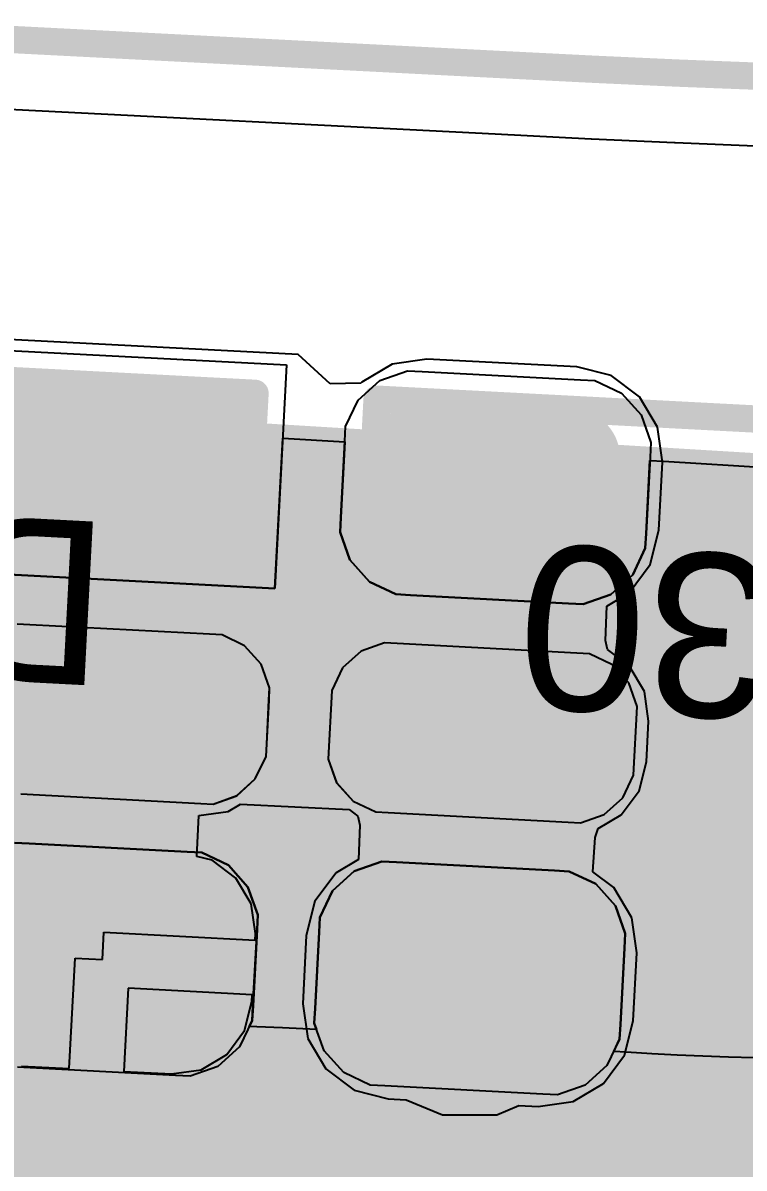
# Model space of a CAD drawing. Header units: inches. Extents: x -52 to 109, y 0 to 35.
# Drawn here: x 36.867 to 39.509, y 18.95 to 23.144 of the extents above; entities that cross this region are included whole.
import ezdxf

# ---------------------------------------------------------------- set-up
doc = ezdxf.new("R2010")
doc.units = ezdxf.units.IN
for name, color, linetype in [('Bottom Layer', 5, 'Continuous'), ('Bottom Solder', 6, 'Continuous'), ('Keep-Out Layer', 6, 'Continuous'), ('Mechanical 1', 6, 'Continuous'), ('Mechanical 4', 56, 'Continuous'), ('Top Component Outline', 56, 'Continuous'), ('Top Courtyard', 56, 'Continuous'), ('Top Layer', 1, 'Continuous'), ('Top Overlay', 2, 'Continuous'), ('Top Paste', 8, 'Continuous'), ('Top Solder', 216, 'Continuous'), ('Via Holes', 16, 'Continuous')]:
    doc.layers.add(name, color=color, linetype=linetype)
doc.styles.add('Arial', font='', dxfattribs={"height": 0.2})
doc.styles.get('Arial').set_extended_font_data('Arial')

# ---------------------------------------------------------------- blocks, each defined once
blk = doc.blocks.new('APA_RGB_LED_2020_416')
at = {"layer": 'Top Layer'}
h = blk.add_hatch(color=1, dxfattribs=at)
edge = h.paths.add_edge_path()
edge.add_arc((-1.125, 1.025), 0.125, 90, 180)
edge.add_line((-1.25, 1.025), (-1.25, 0.775))
edge.add_arc((-1.125, 0.775), 0.125, 180, 270)
edge.add_line((-1.125, 0.65), (-0.575, 0.65))
edge.add_arc((-0.575, 0.775), 0.125, 270, 360)
edge.add_line((-0.45, 0.775), (-0.45, 1.025))
edge.add_arc((-0.575, 1.025), 0.125, 0, 90)
edge.add_line((-0.575, 1.15), (-1.125, 1.15))
h = blk.add_hatch(color=1, dxfattribs=at)
edge = h.paths.add_edge_path()
edge.add_arc((-1.175, 0.075), 0.075, 90, 180)
edge.add_line((-1.25, 0.075), (-1.25, -0.075))
edge.add_arc((-1.175, -0.075), 0.075, 180, 270)
edge.add_line((-1.175, -0.15), (-0.525, -0.15))
edge.add_arc((-0.525, -0.075), 0.075, 270, 360)
edge.add_line((-0.45, -0.075), (-0.45, 0.075))
edge.add_arc((-0.525, 0.075), 0.075, 0, 90)
edge.add_line((-0.525, 0.15), (-1.175, 0.15))
blk.add_hatch(color=1, dxfattribs=at).paths.add_polyline_path([(-1.25, -0.65), (-0.45, -0.65), (-0.45, -1.15), (-1.25, -1.15)])
at = {"layer": 'Top Paste'}
h = blk.add_hatch(color=8, dxfattribs=at)
edge = h.paths.add_edge_path()
edge.add_arc((-1.125, 1.025), 0.125, 90, 180)
edge.add_line((-1.25, 1.025), (-1.25, 0.775))
edge.add_arc((-1.125, 0.775), 0.125, 180, 270)
edge.add_line((-1.125, 0.65), (-0.575, 0.65))
edge.add_arc((-0.575, 0.775), 0.125, 270, 360)
edge.add_line((-0.45, 0.775), (-0.45, 1.025))
edge.add_arc((-0.575, 1.025), 0.125, 0, 90)
edge.add_line((-0.575, 1.15), (-1.125, 1.15))
h = blk.add_hatch(color=8, dxfattribs=at)
edge = h.paths.add_edge_path()
edge.add_arc((-1.175, 0.075), 0.075, 90, 180)
edge.add_line((-1.25, 0.075), (-1.25, -0.075))
edge.add_arc((-1.175, -0.075), 0.075, 180, 270)
edge.add_line((-1.175, -0.15), (-0.525, -0.15))
edge.add_arc((-0.525, -0.075), 0.075, 270, 360)
edge.add_line((-0.45, -0.075), (-0.45, 0.075))
edge.add_arc((-0.525, 0.075), 0.075, 0, 90)
edge.add_line((-0.525, 0.15), (-1.175, 0.15))
blk.add_hatch(color=8, dxfattribs=at).paths.add_polyline_path([(-1.25, -0.65), (-0.45, -0.65), (-0.45, -1.15), (-1.25, -1.15)])
at = {"layer": 'Top Solder'}
h = blk.add_hatch(color=216, dxfattribs=at)
edge = h.paths.add_edge_path()
edge.add_arc((-1.125, 1.025), 0.175, 90, 180)
edge.add_line((-1.3, 1.025), (-1.3, 0.775))
edge.add_arc((-1.125, 0.775), 0.175, 180, 270)
edge.add_line((-1.125, 0.6), (-0.575, 0.6))
edge.add_arc((-0.575, 0.775), 0.175, 270, 360)
edge.add_line((-0.4, 0.775), (-0.4, 1.025))
edge.add_arc((-0.575, 1.025), 0.175, 0, 90)
edge.add_line((-0.575, 1.2), (-1.125, 1.2))
h = blk.add_hatch(color=216, dxfattribs=at)
edge = h.paths.add_edge_path()
edge.add_arc((-1.175, 0.075), 0.125, 90, 180)
edge.add_line((-1.3, 0.075), (-1.3, -0.075))
edge.add_arc((-1.175, -0.075), 0.125, 180, 270)
edge.add_line((-1.175, -0.2), (-0.525, -0.2))
edge.add_arc((-0.525, -0.075), 0.125, 270, 360)
edge.add_line((-0.4, -0.075), (-0.4, 0.075))
edge.add_arc((-0.525, 0.075), 0.125, 0, 90)
edge.add_line((-0.525, 0.2), (-1.175, 0.2))
blk.add_hatch(color=216, dxfattribs=at).paths.add_polyline_path([(-1.3, -0.6), (-0.4, -0.6), (-0.4, -1.2), (-1.3, -1.2)])
at = {"layer": 'Top Component Outline'}
for points in [[(1, 1, 0.1, 0.1, 0), (-1, 1, 0.1, 0.1, 0)], [(-1, 1, 0.1, 0.1, 0), (-1, -1, 0.1, 0.1, 0)], [(1, -1, 0.1, 0.1, 0), (-1, -1, 0.1, 0.1, 0)]]:
    blk.add_lwpolyline(points, format="xyseb", dxfattribs=at)
for points in [[(-1.025, 1, 0.05, 0.05, 1), (-0.975, 1, 0.05, 0.05, 1)], [(-1.025, 1, 0.05, 0.05, 1), (-0.975, 1, 0.05, 0.05, 1)], [(-1.025, -1, 0.05, 0.05, 1), (-0.975, -1, 0.05, 0.05, 1)], [(-1.025, -1, 0.05, 0.05, 1), (-0.975, -1, 0.05, 0.05, 1)]]:
    blk.add_lwpolyline(points, format="xyseb", close=True, dxfattribs=at)
at = {"layer": 'Top Courtyard'}
for points in [[(-1.3, 1.2, 0.1, 0.1, 0), (-1.3, -1.2, 0.1, 0.1, 0)], [(1.3, 1.2, 0.1, 0.1, 0), (-1.3, 1.2, 0.1, 0.1, 0)], [(0.5, 0, 0.1, 0.1, 0), (-0.5, 0, 0.1, 0.1, 0)], [(1.3, -1.2, 0.1, 0.1, 0), (-1.3, -1.2, 0.1, 0.1, 0)]]:
    blk.add_lwpolyline(points, format="xyseb", dxfattribs=at)
for points in [[(-1.325, 1.2, 0.05, 0.05, 1), (-1.275, 1.2, 0.05, 0.05, 1)], [(-1.325, 1.2, 0.05, 0.05, 1), (-1.275, 1.2, 0.05, 0.05, 1)], [(-0.525, 0, 0.05, 0.05, 1), (-0.475, 0, 0.05, 0.05, 1)], [(-1.325, -1.2, 0.05, 0.05, 1), (-1.275, -1.2, 0.05, 0.05, 1)], [(-1.325, -1.2, 0.05, 0.05, 1), (-1.275, -1.2, 0.05, 0.05, 1)]]:
    blk.add_lwpolyline(points, format="xyseb", close=True, dxfattribs=at)
at = {"layer": 'Top Overlay'}
for p, q in [((-1.2929, 1.2689), (-1.1937, 1.31)), ((-1.1937, 1.31), (-1.14, 1.31)), ((-1.14, 1.31), (-1.14, 1.31)), ((-1.14, 1.31), (-0.56, 1.31)), ((-1.3689, 1.1929), (-1.2929, 1.2689)), ((-1.41, 1.0937), (-1.3689, 1.1929)), ((-1.41, 1.04), (-1.41, 1.0937)), ((-1.41, 0.76), (-1.41, 1.04)), ((-1.41, 0.76), (-1.41, 0.76)), ((-1.41, 0.7063), (-1.41, 0.76)), ((-1.3689, 0.6071), (-1.41, 0.7063)), ((-1.2929, 0.5311), (-1.3689, 0.6071)), ((-1.1937, 0.49), (-1.2929, 0.5311)), ((-1.14, 0.49), (-1.1937, 0.49)), ((-0.56, 0.49), (-1.14, 0.49)), ((-0.5063, 0.49), (-0.56, 0.49)), ((-0.56, 0.49), (-0.56, 0.49)), ((-1.2258, 0.31), (-1.3103, 0.275)), ((-1.18, 0.31), (-1.2258, 0.31)), ((-0.52, 0.31), (-1.18, 0.31)), ((-1.3103, 0.275), (-1.375, 0.2103)), ((-1.375, 0.2103), (-1.41, 0.1258)), ((-1.41, 0.1258), (-1.41, 0.08)), ((-1.41, 0.08), (-1.41, -0.08)), ((-1.41, 0.08), (-1.41, 0.08)), ((-1.41, -0.08), (-1.41, -0.1257)), ((-1.41, -0.1257), (-1.375, -0.2103)), ((-1.375, -0.2103), (-1.3103, -0.275)), ((-1.3103, -0.275), (-1.2258, -0.31)), ((-1.2258, -0.31), (-1.18, -0.31)), ((-1.18, -0.31), (-1.18, -0.31)), ((-1.18, -0.31), (-0.52, -0.31)), ((-0.52, -0.31), (-0.4742, -0.31)), ((-1.41, -1.31), (-1.41, -0.49)), ((-1.41, -0.49), (-0.29, -0.49)), ((-0.29, -1.31), (-1.41, -1.31))]:
    blk.add_line(p, q, dxfattribs=at)
at = {"layer": 'Top Courtyard', "style": 'Arial'}
blk.add_text('D29', height=0.6, dxfattribs=at).set_placement((-0.8, -0.7))
blk = doc.blocks.new('APA_RGB_LED_2020_418')
at = {"layer": 'Top Layer'}
h = blk.add_hatch(color=1, dxfattribs=at)
edge = h.paths.add_edge_path()
edge.add_arc((0.575, 1.025), 0.125, 90, 180)
edge.add_line((0.45, 1.025), (0.45, 0.775))
edge.add_arc((0.575, 0.775), 0.125, 180, 270)
edge.add_line((0.575, 0.65), (1.125, 0.65))
edge.add_arc((1.125, 0.775), 0.125, 270, 360)
edge.add_line((1.25, 0.775), (1.25, 1.025))
edge.add_arc((1.125, 1.025), 0.125, 0, 90)
edge.add_line((1.125, 1.15), (0.575, 1.15))
h = blk.add_hatch(color=1, dxfattribs=at)
edge = h.paths.add_edge_path()
edge.add_arc((0.525, 0.075), 0.075, 90, 180)
edge.add_line((0.45, 0.075), (0.45, -0.075))
edge.add_arc((0.525, -0.075), 0.075, 180, 270)
edge.add_line((0.525, -0.15), (1.175, -0.15))
edge.add_arc((1.175, -0.075), 0.075, 270, 360)
edge.add_line((1.25, -0.075), (1.25, 0.075))
edge.add_arc((1.175, 0.075), 0.075, 0, 90)
edge.add_line((1.175, 0.15), (0.525, 0.15))
h = blk.add_hatch(color=1, dxfattribs=at)
edge = h.paths.add_edge_path()
edge.add_arc((0.575, -0.775), 0.125, 90, 180)
edge.add_line((0.45, -0.775), (0.45, -1.025))
edge.add_arc((0.575, -1.025), 0.125, 180, 270)
edge.add_line((0.575, -1.15), (1.125, -1.15))
edge.add_arc((1.125, -1.025), 0.125, 270, 360)
edge.add_line((1.25, -1.025), (1.25, -0.775))
edge.add_arc((1.125, -0.775), 0.125, 0, 90)
edge.add_line((1.125, -0.65), (0.575, -0.65))
at = {"layer": 'Top Paste'}
h = blk.add_hatch(color=8, dxfattribs=at)
edge = h.paths.add_edge_path()
edge.add_arc((0.575, 1.025), 0.125, 90, 180)
edge.add_line((0.45, 1.025), (0.45, 0.775))
edge.add_arc((0.575, 0.775), 0.125, 180, 270)
edge.add_line((0.575, 0.65), (1.125, 0.65))
edge.add_arc((1.125, 0.775), 0.125, 270, 360)
edge.add_line((1.25, 0.775), (1.25, 1.025))
edge.add_arc((1.125, 1.025), 0.125, 0, 90)
edge.add_line((1.125, 1.15), (0.575, 1.15))
h = blk.add_hatch(color=8, dxfattribs=at)
edge = h.paths.add_edge_path()
edge.add_arc((0.525, 0.075), 0.075, 90, 180)
edge.add_line((0.45, 0.075), (0.45, -0.075))
edge.add_arc((0.525, -0.075), 0.075, 180, 270)
edge.add_line((0.525, -0.15), (1.175, -0.15))
edge.add_arc((1.175, -0.075), 0.075, 270, 360)
edge.add_line((1.25, -0.075), (1.25, 0.075))
edge.add_arc((1.175, 0.075), 0.075, 0, 90)
edge.add_line((1.175, 0.15), (0.525, 0.15))
h = blk.add_hatch(color=8, dxfattribs=at)
edge = h.paths.add_edge_path()
edge.add_arc((0.575, -0.775), 0.125, 90, 180)
edge.add_line((0.45, -0.775), (0.45, -1.025))
edge.add_arc((0.575, -1.025), 0.125, 180, 270)
edge.add_line((0.575, -1.15), (1.125, -1.15))
edge.add_arc((1.125, -1.025), 0.125, 270, 360)
edge.add_line((1.25, -1.025), (1.25, -0.775))
edge.add_arc((1.125, -0.775), 0.125, 0, 90)
edge.add_line((1.125, -0.65), (0.575, -0.65))
at = {"layer": 'Top Solder'}
h = blk.add_hatch(color=216, dxfattribs=at)
edge = h.paths.add_edge_path()
edge.add_arc((0.575, 1.025), 0.175, 90, 180)
edge.add_line((0.4, 1.025), (0.4, 0.775))
edge.add_arc((0.575, 0.775), 0.175, 180, 270)
edge.add_line((0.575, 0.6), (1.125, 0.6))
edge.add_arc((1.125, 0.775), 0.175, 270, 360)
edge.add_line((1.3, 0.775), (1.3, 1.025))
edge.add_arc((1.125, 1.025), 0.175, 0, 90)
edge.add_line((1.125, 1.2), (0.575, 1.2))
h = blk.add_hatch(color=216, dxfattribs=at)
edge = h.paths.add_edge_path()
edge.add_arc((0.525, 0.075), 0.125, 90, 180)
edge.add_line((0.4, 0.075), (0.4, -0.075))
edge.add_arc((0.525, -0.075), 0.125, 180, 270)
edge.add_line((0.525, -0.2), (1.175, -0.2))
edge.add_arc((1.175, -0.075), 0.125, 270, 360)
edge.add_line((1.3, -0.075), (1.3, 0.075))
edge.add_arc((1.175, 0.075), 0.125, 0, 90)
edge.add_line((1.175, 0.2), (0.525, 0.2))
h = blk.add_hatch(color=216, dxfattribs=at)
edge = h.paths.add_edge_path()
edge.add_arc((0.575, -0.775), 0.175, 90, 180)
edge.add_line((0.4, -0.775), (0.4, -1.025))
edge.add_arc((0.575, -1.025), 0.175, 180, 270)
edge.add_line((0.575, -1.2), (1.125, -1.2))
edge.add_arc((1.125, -1.025), 0.175, 270, 360)
edge.add_line((1.3, -1.025), (1.3, -0.775))
edge.add_arc((1.125, -0.775), 0.175, 0, 90)
edge.add_line((1.125, -0.6), (0.575, -0.6))
at = {"layer": 'Top Component Outline'}
for points in [[(1, 1, 0.1, 0.1, 0), (-1, 1, 0.1, 0.1, 0)], [(1, 1, 0.1, 0.1, 0), (1, -1, 0.1, 0.1, 0)], [(1, -1, 0.1, 0.1, 0), (-1, -1, 0.1, 0.1, 0)]]:
    blk.add_lwpolyline(points, format="xyseb", dxfattribs=at)
for points in [[(0.975, 1, 0.05, 0.05, 1), (1.025, 1, 0.05, 0.05, 1)], [(0.975, 1, 0.05, 0.05, 1), (1.025, 1, 0.05, 0.05, 1)], [(0.975, -1, 0.05, 0.05, 1), (1.025, -1, 0.05, 0.05, 1)], [(0.975, -1, 0.05, 0.05, 1), (1.025, -1, 0.05, 0.05, 1)]]:
    blk.add_lwpolyline(points, format="xyseb", close=True, dxfattribs=at)
at = {"layer": 'Top Courtyard'}
for points in [[(1.3, 1.2, 0.1, 0.1, 0), (-1.3, 1.2, 0.1, 0.1, 0)], [(1.3, 1.2, 0.1, 0.1, 0), (1.3, -1.2, 0.1, 0.1, 0)], [(0, 0.5, 0.1, 0.1, 0), (0, -0.5, 0.1, 0.1, 0)], [(0.5, 0, 0.1, 0.1, 0), (-0.5, 0, 0.1, 0.1, 0)], [(1.3, -1.2, 0.1, 0.1, 0), (-1.3, -1.2, 0.1, 0.1, 0)]]:
    blk.add_lwpolyline(points, format="xyseb", dxfattribs=at)
for points in [[(1.275, 1.2, 0.05, 0.05, 1), (1.325, 1.2, 0.05, 0.05, 1)], [(1.275, 1.2, 0.05, 0.05, 1), (1.325, 1.2, 0.05, 0.05, 1)], [(-0.025, 0.5, 0.05, 0.05, 1), (0.025, 0.5, 0.05, 0.05, 1)], [(0.475, 0, 0.05, 0.05, 1), (0.525, 0, 0.05, 0.05, 1)], [(-0.025, -0.5, 0.05, 0.05, 1), (0.025, -0.5, 0.05, 0.05, 1)], [(1.275, -1.2, 0.05, 0.05, 1), (1.325, -1.2, 0.05, 0.05, 1)], [(1.275, -1.2, 0.05, 0.05, 1), (1.325, -1.2, 0.05, 0.05, 1)]]:
    blk.add_lwpolyline(points, format="xyseb", close=True, dxfattribs=at)
at = {"layer": 'Top Overlay'}
for p, q in [((0.4071, 1.2689), (0.5063, 1.31)), ((0.5063, 1.31), (0.56, 1.31)), ((0.56, 1.31), (0.56, 1.31)), ((0.56, 1.31), (1.14, 1.31)), ((1.14, 1.31), (1.1937, 1.31)), ((1.1937, 1.31), (1.2929, 1.2689)), ((0.3311, 1.1929), (0.4071, 1.2689)), ((1.2929, 1.2689), (1.3689, 1.1929)), ((0.29, 1.0937), (0.3311, 1.1929)), ((1.3689, 1.1929), (1.41, 1.0937)), ((0.29, 1.04), (0.29, 1.0937)), ((1.41, 1.0937), (1.41, 1.04)), ((0.29, 0.76), (0.29, 1.04)), ((1.41, 1.04), (1.41, 1.04)), ((1.41, 1.04), (1.41, 0.76)), ((0.29, 0.76), (0.29, 0.76)), ((0.29, 0.7063), (0.29, 0.76)), ((1.41, 0.76), (1.41, 0.7063)), ((0.3311, 0.6071), (0.29, 0.7063)), ((1.41, 0.7063), (1.3689, 0.6071)), ((0.4071, 0.5311), (0.3311, 0.6071)), ((1.3689, 0.6071), (1.2929, 0.5311)), ((0.5063, 0.49), (0.4071, 0.5311)), ((1.2929, 0.5311), (1.1937, 0.49)), ((0.56, 0.49), (0.5063, 0.49)), ((1.14, 0.49), (0.56, 0.49)), ((1.1937, 0.49), (1.14, 0.49)), ((1.14, 0.49), (1.14, 0.49)), ((0.4743, 0.31), (0.3897, 0.275)), ((0.52, 0.31), (0.4743, 0.31)), ((1.18, 0.31), (0.52, 0.31)), ((1.2258, 0.31), (1.18, 0.31)), ((1.18, 0.31), (1.18, 0.31)), ((1.3103, 0.275), (1.2258, 0.31)), ((0.3897, 0.275), (0.325, 0.2103)), ((1.375, 0.2103), (1.3103, 0.275)), ((0.325, 0.2103), (0.29, 0.1258)), ((1.41, 0.1258), (1.375, 0.2103)), ((0.29, 0.1258), (0.29, 0.08)), ((1.41, 0.08), (1.41, 0.1258)), ((0.29, 0.08), (0.29, -0.08)), ((0.29, 0.08), (0.29, 0.08)), ((1.41, -0.08), (1.41, 0.08)), ((0.29, -0.08), (0.29, -0.1257)), ((1.41, -0.1257), (1.41, -0.08)), ((1.41, -0.08), (1.41, -0.08)), ((0.29, -0.1257), (0.325, -0.2103)), ((1.375, -0.2103), (1.41, -0.1257)), ((0.325, -0.2103), (0.3897, -0.275)), ((1.3103, -0.275), (1.375, -0.2103)), ((0.3897, -0.275), (0.4742, -0.31)), ((1.2258, -0.31), (1.3103, -0.275)), ((0.4742, -0.31), (0.52, -0.31)), ((0.52, -0.31), (0.52, -0.31)), ((0.52, -0.31), (1.18, -0.31)), ((1.18, -0.31), (1.2258, -0.31)), ((0.4071, -0.5311), (0.5063, -0.49)), ((0.5063, -0.49), (0.56, -0.49)), ((0.56, -0.49), (0.56, -0.49)), ((0.56, -0.49), (1.14, -0.49)), ((1.14, -0.49), (1.1937, -0.49)), ((1.1937, -0.49), (1.2929, -0.5311)), ((0.3311, -0.6071), (0.4071, -0.5311)), ((1.2929, -0.5311), (1.3689, -0.6071)), ((0.29, -0.7063), (0.3311, -0.6071)), ((1.3689, -0.6071), (1.41, -0.7063)), ((0.29, -0.76), (0.29, -0.7063)), ((1.41, -0.7063), (1.41, -0.76)), ((0.29, -1.04), (0.29, -0.76)), ((1.41, -0.76), (1.41, -0.76)), ((1.41, -0.76), (1.41, -1.04)), ((0.29, -1.04), (0.29, -1.04)), ((0.29, -1.0937), (0.29, -1.04)), ((1.41, -1.04), (1.41, -1.0937)), ((0.3311, -1.1929), (0.29, -1.0937)), ((1.41, -1.0937), (1.3689, -1.1929)), ((0.4071, -1.2689), (0.3311, -1.1929)), ((1.3689, -1.1929), (1.2929, -1.2689)), ((0.5063, -1.31), (0.4071, -1.2689)), ((1.2929, -1.2689), (1.1937, -1.31)), ((0.56, -1.31), (0.5063, -1.31)), ((1.14, -1.31), (0.56, -1.31)), ((1.1937, -1.31), (1.14, -1.31)), ((1.14, -1.31), (1.14, -1.31))]:
    blk.add_line(p, q, dxfattribs=at)
at = {"layer": 'Top Courtyard', "style": 'Arial'}
blk.add_text('D30', height=0.6, dxfattribs=at).set_placement((-0.8, -0.7))

msp = doc.modelspace()

# ---------------------------------------------------------------- hatches: boundary and pattern name
at = {"layer": 'Bottom Layer'}
msp.add_hatch(color=5, dxfattribs=at).paths.add_polyline_path([(34.1741, 21.4887), (58.1741, 21.4887), (58.1741, 16.4887), (34.1741, 16.4887)])
h = msp.add_hatch(color=5, dxfattribs=at)
edge = h.paths.add_edge_path()
edge.add_arc((38.5041, 19.6457), 0.3, 0, 360)
at = {"layer": 'Bottom Solder'}
msp.add_hatch(color=6, dxfattribs=at).paths.add_polyline_path([(34.1241, 21.5387), (58.2241, 21.5387), (58.2241, 16.4387), (34.1241, 16.4387)])
at = {"layer": 'Top Layer'}
h = msp.add_hatch(color=1, dxfattribs=at)
edge = h.paths.add_edge_path()
edge.add_arc((38.5041, 19.6457), 0.3, 0, 360)
at = {"layer": 'Via Holes'}
h = msp.add_hatch(color=7, dxfattribs=at)
edge = h.paths.add_edge_path()
edge.add_arc((38.5041, 19.6457), 0.15, 0, 360)

# ---------------------------------------------------------------- linework, layer by layer
at = {"layer": 'Keep-Out Layer'}
for points in [[(36.6164, 23.0944, 0.1, 0.1, 0), (38.6098, 22.9923, 0.1, 0.1, 0)], [(38.6098, 22.9923, 0.1, 0.1, 0), (38.962, 22.9745, 0.1, 0.1, 0)], [(38.962, 22.9745, 0.1, 0.1, 0), (39.2662, 22.9606, 0.1, 0.1, 0)], [(39.2662, 22.9606, 0.1, 0.1, 0), (39.6408, 22.946, 0.1, 0.1, 0)]]:
    msp.add_lwpolyline(points, format="xyseb", dxfattribs=at)
for points in [[(38.5848, 22.9923, 0.05, 0.05, 1), (38.6348, 22.9923, 0.05, 0.05, 1)], [(38.5848, 22.9923, 0.05, 0.05, 1), (38.6348, 22.9923, 0.05, 0.05, 1)], [(38.937, 22.9745, 0.05, 0.05, 1), (38.987, 22.9745, 0.05, 0.05, 1)], [(38.937, 22.9745, 0.05, 0.05, 1), (38.987, 22.9745, 0.05, 0.05, 1)], [(39.2412, 22.9606, 0.05, 0.05, 1), (39.2912, 22.9606, 0.05, 0.05, 1)], [(39.2412, 22.9606, 0.05, 0.05, 1), (39.2912, 22.9606, 0.05, 0.05, 1)]]:
    msp.add_lwpolyline(points, format="xyseb", close=True, dxfattribs=at)
at = {"layer": 'Mechanical 1'}
for points in [[(38.8682, 20.7171, 0.1, 0.1, -0.303346), (39.2715, 20.9866, 0.1, 0.1, 0)], [(39.2715, 20.9866, 0.1, 0.1, -0.198911), (39.5801, 20.8587, 0.1, 0.1, 0)], [(38.9628, 20.2415, 0.1, 0.1, -0.303347), (38.8682, 20.7171, 0.1, 0.1, 0)], [(39.708, 20.5501, 0.1, 0.1, -0.303348), (39.4385, 20.1468, 0.1, 0.1, 0)], [(39.4385, 20.1468, 0.1, 0.1, -0.303347), (38.9628, 20.2415, 0.1, 0.1, 0)]]:
    msp.add_lwpolyline(points, format="xyseb", dxfattribs=at)
for points in [[(39.2465, 20.9866, 0.05, 0.05, 1), (39.2965, 20.9866, 0.05, 0.05, 1)], [(39.2465, 20.9866, 0.05, 0.05, 1), (39.2965, 20.9866, 0.05, 0.05, 1)], [(38.8432, 20.7171, 0.05, 0.05, 1), (38.8932, 20.7171, 0.05, 0.05, 1)], [(38.8432, 20.7171, 0.05, 0.05, 1), (38.8932, 20.7171, 0.05, 0.05, 1)], [(38.9378, 20.2415, 0.05, 0.05, 1), (38.9878, 20.2415, 0.05, 0.05, 1)], [(38.9378, 20.2415, 0.05, 0.05, 1), (38.9878, 20.2415, 0.05, 0.05, 1)], [(39.4135, 20.1468, 0.05, 0.05, 1), (39.4635, 20.1468, 0.05, 0.05, 1)], [(39.4135, 20.1468, 0.05, 0.05, 1), (39.4635, 20.1468, 0.05, 0.05, 1)]]:
    msp.add_lwpolyline(points, format="xyseb", close=True, dxfattribs=at)
at = {"layer": 'Mechanical 4'}
for points in [[(36.6164, 23.0944, 0.1, 0.1, 0), (38.6098, 22.9923, 0.1, 0.1, 0)], [(38.6098, 22.9923, 0.1, 0.1, 0), (38.962, 22.9745, 0.1, 0.1, 0)], [(38.962, 22.9745, 0.1, 0.1, 0), (39.2662, 22.9606, 0.1, 0.1, 0)], [(39.2662, 22.9606, 0.1, 0.1, 0), (39.6408, 22.946, 0.1, 0.1, 0)], [(36.4261, 21.7017, 0.1, 0.1, 0), (37.3506, 21.652, 0.1, 0.1, 0)], [(37.3506, 21.652, 0.1, 0.1, 0), (39.2142, 21.5391, 0.1, 0.1, 0)], [(39.2142, 21.5391, 0.1, 0.1, 0), (40.1303, 21.4836, 0.1, 0.1, 0)], [(37.0383, 19.4933, 0.1, 0.1, -0.007044), (36.4833, 19.5232, 0.1, 0.1, 0)], [(37.0383, 19.4933, 0.1, 0.1, 0), (37.7247, 19.4678, 0.1, 0.1, 0)], [(37.7247, 19.4678, 0.1, 0.1, -0.010742), (38.4705, 19.421, 0.1, 0.1, 0)], [(38.4705, 19.421, 0.1, 0.1, 0), (38.844, 19.3919, 0.1, 0.1, 0)], [(39.218, 19.3677, 0.1, 0.1, -0.005366), (38.844, 19.3919, 0.1, 0.1, 0)], [(39.5929, 19.3546, 0.1, 0.1, -0.009641), (39.218, 19.3677, 0.1, 0.1, 0)]]:
    msp.add_lwpolyline(points, format="xyseb", dxfattribs=at)
for points in [[(38.5848, 22.9923, 0.05, 0.05, 1), (38.6348, 22.9923, 0.05, 0.05, 1)], [(38.5848, 22.9923, 0.05, 0.05, 1), (38.6348, 22.9923, 0.05, 0.05, 1)], [(38.937, 22.9745, 0.05, 0.05, 1), (38.987, 22.9745, 0.05, 0.05, 1)], [(38.937, 22.9745, 0.05, 0.05, 1), (38.987, 22.9745, 0.05, 0.05, 1)], [(39.2412, 22.9606, 0.05, 0.05, 1), (39.2912, 22.9606, 0.05, 0.05, 1)], [(39.2412, 22.9606, 0.05, 0.05, 1), (39.2912, 22.9606, 0.05, 0.05, 1)], [(37.3256, 21.652, 0.05, 0.05, 1), (37.3756, 21.652, 0.05, 0.05, 1)], [(37.3256, 21.652, 0.05, 0.05, 1), (37.3756, 21.652, 0.05, 0.05, 1)], [(39.1892, 21.5391, 0.05, 0.05, 1), (39.2392, 21.5391, 0.05, 0.05, 1)], [(39.1892, 21.5391, 0.05, 0.05, 1), (39.2392, 21.5391, 0.05, 0.05, 1)], [(37.0133, 19.4933, 0.05, 0.05, 1), (37.0633, 19.4933, 0.05, 0.05, 1)], [(37.0133, 19.4933, 0.05, 0.05, 1), (37.0633, 19.4933, 0.05, 0.05, 1)], [(37.6997, 19.4678, 0.05, 0.05, 1), (37.7497, 19.4678, 0.05, 0.05, 1)], [(37.6997, 19.4678, 0.05, 0.05, 1), (37.7497, 19.4678, 0.05, 0.05, 1)], [(38.4455, 19.421, 0.05, 0.05, 1), (38.4955, 19.421, 0.05, 0.05, 1)], [(38.4455, 19.421, 0.05, 0.05, 1), (38.4955, 19.421, 0.05, 0.05, 1)], [(38.819, 19.3919, 0.05, 0.05, 1), (38.869, 19.3919, 0.05, 0.05, 1)], [(38.819, 19.3919, 0.05, 0.05, 1), (38.869, 19.3919, 0.05, 0.05, 1)], [(39.193, 19.3677, 0.05, 0.05, 1), (39.243, 19.3677, 0.05, 0.05, 1)], [(39.193, 19.3677, 0.05, 0.05, 1), (39.243, 19.3677, 0.05, 0.05, 1)]]:
    msp.add_lwpolyline(points, format="xyseb", close=True, dxfattribs=at)
at = {"layer": 'Top Layer'}
for p, q in [((36.6034, 22.8399), (38.5968, 22.7377)), ((38.5968, 22.7377), (38.5969, 22.7378)), ((38.5969, 22.7378), (38.5969, 22.7377)), ((38.5969, 22.7377), (38.9491, 22.7199)), ((38.9491, 22.7199), (38.9497, 22.72)), ((38.9497, 22.72), (38.9503, 22.7199)), ((38.9503, 22.7199), (39.2546, 22.706)), ((39.2546, 22.706), (39.2555, 22.7061)), ((39.2555, 22.7061), (39.2563, 22.7059)), ((39.2563, 22.7059), (39.6308, 22.6913)), ((37.875, 21.9298), (36.6767, 21.9926)), ((37.9929, 21.8222), (37.875, 21.9298)), ((37.875, 21.9298), (37.875, 21.9298)), ((38.2196, 21.8948), (38.1085, 21.8287)), ((38.3475, 21.9134), (38.2196, 21.8948)), ((38.8968, 21.8846), (38.3475, 21.9134)), ((39.0221, 21.8528), (38.8968, 21.8846)), ((39.1257, 21.7754), (39.0221, 21.8528)), ((38.1053, 21.8245), (37.9929, 21.8222)), ((38.1085, 21.8287), (38.1053, 21.8245)), ((39.1918, 21.6643), (39.1257, 21.7754)), ((39.2103, 21.5363), (39.1918, 21.6643)), ((39.1973, 21.2867), (39.2103, 21.5363)), ((39.1654, 21.1614), (39.1973, 21.2867)), ((39.0881, 21.0578), (39.1654, 21.1614)), ((39.0058, 21.0088), (39.0881, 21.0578)), ((39.0013, 20.8822), (39.0058, 21.0088)), ((39.0086, 20.8493), (39.0013, 20.8822)), ((39.088, 20.79), (39.0086, 20.8493)), ((39.1439, 20.696), (39.088, 20.79)), ((39.1596, 20.5877), (39.1439, 20.696)), ((39.1518, 20.4379), (39.1596, 20.5877)), ((39.1249, 20.3319), (39.1518, 20.4379)), ((39.0594, 20.2442), (39.1249, 20.3319)), ((37.6194, 20.2569), (37.6641, 20.2834)), ((37.6641, 20.2834), (38.0624, 20.2631)), ((38.0624, 20.2631), (38.0937, 20.2397)), ((37.5047, 20.0918), (37.5111, 20.2412)), ((37.5111, 20.2412), (37.6194, 20.2569)), ((38.0937, 20.2397), (38.101, 20.2067)), ((38.9743, 20.1936), (39.0594, 20.2442)), ((38.101, 20.2067), (38.0965, 20.0801)), ((38.9635, 20.1615), (38.9743, 20.1936)), ((38.9548, 20.0352), (38.9635, 20.1615)), ((37.56, 20.0778), (37.5047, 20.0918)), ((37.6476, 20.0123), (37.56, 20.0778)), ((38.0965, 20.0801), (38.0143, 20.0312)), ((37.7036, 19.9183), (37.6476, 20.0123)), ((38.0143, 20.0312), (37.9369, 19.9276)), ((39.0315, 19.9779), (38.9548, 20.0352)), ((39.0976, 19.8668), (39.0315, 19.9779)), ((37.9369, 19.9276), (37.9051, 19.8023)), ((37.7193, 19.8101), (37.7036, 19.9183)), ((39.1161, 19.7388), (39.0976, 19.8668)), ((37.1581, 19.7143), (37.1633, 19.8142)), ((37.1633, 19.8142), (37.718, 19.7851)), ((37.718, 19.7851), (37.7193, 19.8101)), ((37.9051, 19.8023), (37.892, 19.5526)), ((37.037, 19.3147), (37.0582, 19.7195)), ((37.0582, 19.7195), (37.1581, 19.7143)), ((39.1031, 19.4892), (39.1161, 19.7388)), ((37.2527, 19.6092), (37.2367, 19.3042)), ((37.7075, 19.5854), (37.2527, 19.6092)), ((37.6792, 19.4544), (37.7062, 19.5604)), ((37.7062, 19.5604), (37.7075, 19.5854)), ((37.892, 19.5526), (37.9105, 19.4247)), ((39.0712, 19.3638), (39.1031, 19.4892)), ((37.6138, 19.3667), (37.6792, 19.4544)), ((37.9105, 19.4247), (37.9766, 19.3136)), ((37.5198, 19.3108), (37.6138, 19.3667)), ((38.9939, 19.2602), (39.0712, 19.3638)), ((36.8623, 19.3239), (37.037, 19.3147)), ((37.2367, 19.3042), (37.4115, 19.2951)), ((37.4115, 19.2951), (37.5198, 19.3108)), ((37.9766, 19.3136), (38.0802, 19.2362)), ((38.8828, 19.1941), (38.9939, 19.2602)), ((38.0802, 19.2362), (38.2056, 19.2044)), ((38.2056, 19.2044), (38.2713, 19.2009)), ((38.2713, 19.2009), (38.4046, 19.1457)), ((38.6035, 19.1457), (38.6845, 19.1793)), ((38.6845, 19.1793), (38.7548, 19.1756)), ((38.7548, 19.1756), (38.8828, 19.1941)), ((38.4046, 19.1457), (38.6035, 19.1457))]:
    msp.add_line(p, q, dxfattribs=at)
for points in [[(37.2523, 21.5118, 0.2, 0.2, 0), (37.5269, 21.4978, 0.2, 0.2, 0)], [(37.5269, 21.4978, 0.2, 0.2, 0), (38.3236, 21.4572, 0.2, 0.2, 0)], [(38.3236, 21.4572, 0.2, 0.2, 0), (38.5983, 21.4433, 0.2, 0.2, 0)], [(37.2052, 20.6131, 0.2, 0.2, 0), (37.5048, 20.5978, 0.2, 0.2, 0)], [(37.5048, 20.5978, 0.2, 0.2, 0), (38.2516, 20.5597, 0.2, 0.2, 0)], [(38.2516, 20.5597, 0.2, 0.2, 0), (38.5512, 20.5445, 0.2, 0.2, 0)]]:
    msp.add_lwpolyline(points, format="xyseb", dxfattribs=at)
for points in [[(37.2023, 21.5118, 0.1, 0.1, 1), (37.3023, 21.5118, 0.1, 0.1, 1)], [(37.4769, 21.4978, 0.1, 0.1, 1), (37.5769, 21.4978, 0.1, 0.1, 1)], [(37.4769, 21.4978, 0.1, 0.1, 1), (37.5769, 21.4978, 0.1, 0.1, 1)], [(38.2736, 21.4572, 0.1, 0.1, 1), (38.3736, 21.4572, 0.1, 0.1, 1)], [(38.2736, 21.4572, 0.1, 0.1, 1), (38.3736, 21.4572, 0.1, 0.1, 1)], [(38.5483, 21.4433, 0.1, 0.1, 1), (38.6483, 21.4433, 0.1, 0.1, 1)], [(37.1552, 20.6131, 0.1, 0.1, 1), (37.2552, 20.6131, 0.1, 0.1, 1)], [(37.4548, 20.5978, 0.1, 0.1, 1), (37.5548, 20.5978, 0.1, 0.1, 1)], [(37.4548, 20.5978, 0.1, 0.1, 1), (37.5548, 20.5978, 0.1, 0.1, 1)], [(38.2016, 20.5597, 0.1, 0.1, 1), (38.3016, 20.5597, 0.1, 0.1, 1)], [(38.2016, 20.5597, 0.1, 0.1, 1), (38.3016, 20.5597, 0.1, 0.1, 1)], [(38.5012, 20.5445, 0.1, 0.1, 1), (38.6012, 20.5445, 0.1, 0.1, 1)]]:
    msp.add_lwpolyline(points, format="xyseb", close=True, dxfattribs=at)
at = {"layer": 'Top Overlay'}
for p, q in [((37.7901, 21.0731), (37.8189, 21.6236)), ((37.8189, 21.6236), (38.0462, 21.6098)), ((38.0462, 21.6098), (38.0317, 21.3328)), ((39.1502, 21.2741), (39.1642, 21.5422)), ((39.1642, 21.5422), (39.2138, 21.5392)), ((39.2138, 21.5392), (39.7432, 21.5071)), ((38.0317, 21.3328), (38.0289, 21.2791)), ((38.0317, 21.3328), (38.0317, 21.3328)), ((38.0289, 21.2791), (38.0647, 21.1779)), ((39.1474, 21.2205), (39.1502, 21.2741)), ((39.1011, 21.1236), (39.1474, 21.2205)), ((38.0647, 21.1779), (38.1366, 21.098)), ((36.6716, 21.1317), (37.7901, 21.0731)), ((38.1366, 21.098), (38.2336, 21.0518)), ((39.0213, 21.0517), (39.1011, 21.1236)), ((38.2336, 21.0518), (38.2872, 21.049)), ((38.2872, 21.049), (38.8664, 21.0186)), ((38.8664, 21.0186), (38.92, 21.0158)), ((38.92, 21.0158), (39.0213, 21.0517)), ((36.8919, 20.9399), (36.8462, 20.9423)), ((37.551, 20.9054), (36.8919, 20.9399)), ((37.5967, 20.903), (37.551, 20.9054)), ((37.551, 20.9054), (37.551, 20.9054)), ((37.6792, 20.8636), (37.5967, 20.903)), ((37.7405, 20.7956), (37.6792, 20.8636)), ((38.1922, 20.8737), (38.1059, 20.8432)), ((38.2378, 20.8713), (38.1922, 20.8737)), ((38.8969, 20.8368), (38.2378, 20.8713)), ((38.1059, 20.8432), (38.0379, 20.782)), ((38.9426, 20.8344), (38.8969, 20.8368)), ((38.8969, 20.8368), (38.8969, 20.8368)), ((39.0252, 20.795), (38.9426, 20.8344)), ((37.771, 20.7093), (37.7405, 20.7956)), ((38.0379, 20.782), (37.9985, 20.6994)), ((39.0864, 20.727), (39.0252, 20.795)), ((39.117, 20.6408), (39.0864, 20.727)), ((37.7686, 20.6636), (37.771, 20.7093)), ((37.9985, 20.6994), (37.9961, 20.6537)), ((37.7602, 20.5039), (37.7686, 20.6636)), ((37.9961, 20.6537), (37.9877, 20.4939)), ((37.9961, 20.6537), (37.9961, 20.6537)), ((39.1146, 20.5951), (39.117, 20.6408)), ((39.1062, 20.4353), (39.1146, 20.5951)), ((37.7578, 20.4582), (37.7602, 20.5039)), ((37.7602, 20.5039), (37.7602, 20.5039)), ((37.9877, 20.4939), (37.9853, 20.4482)), ((37.7185, 20.3756), (37.7578, 20.4582)), ((37.9853, 20.4482), (38.0159, 20.362)), ((39.1038, 20.3896), (39.1062, 20.4353)), ((39.1062, 20.4353), (39.1062, 20.4353)), ((39.0644, 20.307), (39.1038, 20.3896)), ((37.6505, 20.3144), (37.7185, 20.3756)), ((38.0159, 20.362), (38.0771, 20.294)), ((36.8594, 20.3208), (37.5185, 20.2862)), ((37.5642, 20.2838), (37.6505, 20.3144)), ((38.9964, 20.2458), (39.0644, 20.307)), ((37.5185, 20.2862), (37.5642, 20.2838)), ((38.0771, 20.294), (38.1597, 20.2546)), ((38.1597, 20.2546), (38.2054, 20.2522)), ((38.2054, 20.2522), (38.2054, 20.2522)), ((38.2054, 20.2522), (38.8645, 20.2176)), ((38.8645, 20.2176), (38.9102, 20.2152)), ((38.9102, 20.2152), (38.9964, 20.2458)), ((36.8899, 20.1389), (36.8363, 20.1417)), ((37.4692, 20.1086), (36.8899, 20.1389)), ((36.8899, 20.1389), (36.8899, 20.1389)), ((37.5228, 20.1057), (37.4692, 20.1086)), ((37.6197, 20.0595), (37.5228, 20.1057)), ((37.6916, 19.9797), (37.6197, 20.0595)), ((38.1823, 20.0731), (38.081, 20.0373)), ((38.2359, 20.0703), (38.1823, 20.0731)), ((38.8151, 20.04), (38.2359, 20.0703)), ((38.2359, 20.0703), (38.2359, 20.0703)), ((38.081, 20.0373), (38.0012, 19.9654)), ((38.8688, 20.0372), (38.8151, 20.04)), ((38.9657, 19.9909), (38.8688, 20.0372)), ((37.7275, 19.8784), (37.6916, 19.9797)), ((38.0012, 19.9654), (37.955, 19.8684)), ((39.0376, 19.9111), (38.9657, 19.9909)), ((39.0734, 19.8098), (39.0376, 19.9111)), ((37.7247, 19.8248), (37.7275, 19.8784)), ((37.955, 19.8684), (37.9522, 19.8148)), ((37.71, 19.5452), (37.7247, 19.8248)), ((37.7247, 19.8248), (37.7247, 19.8248)), ((37.9522, 19.8148), (37.9375, 19.5352)), ((39.0706, 19.7562), (39.0734, 19.8098)), ((39.056, 19.4766), (39.0706, 19.7562)), ((37.7072, 19.4915), (37.71, 19.5452)), ((37.9375, 19.5352), (37.9347, 19.4816)), ((37.9375, 19.5352), (37.9375, 19.5352)), ((37.6965, 19.4692), (37.7072, 19.4915)), ((37.7244, 19.4682), (37.6965, 19.4692)), ((37.8177, 19.4641), (37.7244, 19.4682)), ((37.9432, 19.4575), (37.8177, 19.4641)), ((37.9347, 19.4816), (37.9432, 19.4575)), ((39.0532, 19.423), (39.056, 19.4766)), ((39.0317, 19.378), (39.0532, 19.423)), ((39.0774, 19.375), (39.0317, 19.378)), ((39.171, 19.3694), (39.0774, 19.375)), ((39.2178, 19.3668), (39.171, 19.3694)), ((39.2646, 19.3642), (39.2178, 19.3668)), ((39.3583, 19.36), (39.2646, 19.3642)), ((39.452, 19.3567), (39.3583, 19.36)), ((39.5458, 19.3544), (39.452, 19.3567))]:
    msp.add_line(p, q, dxfattribs=at)

# ---------------------------------------------------------------- block references
at = {"rotation": 177}
for name, p in [('APA_RGB_LED_2020_416', (36.3564, 20.6575)), ('APA_RGB_LED_2020_418', (39.4, 20.5))]:
    msp.add_blockref(name, p, dxfattribs=at)

doc.saveas('drawing.dxf')
